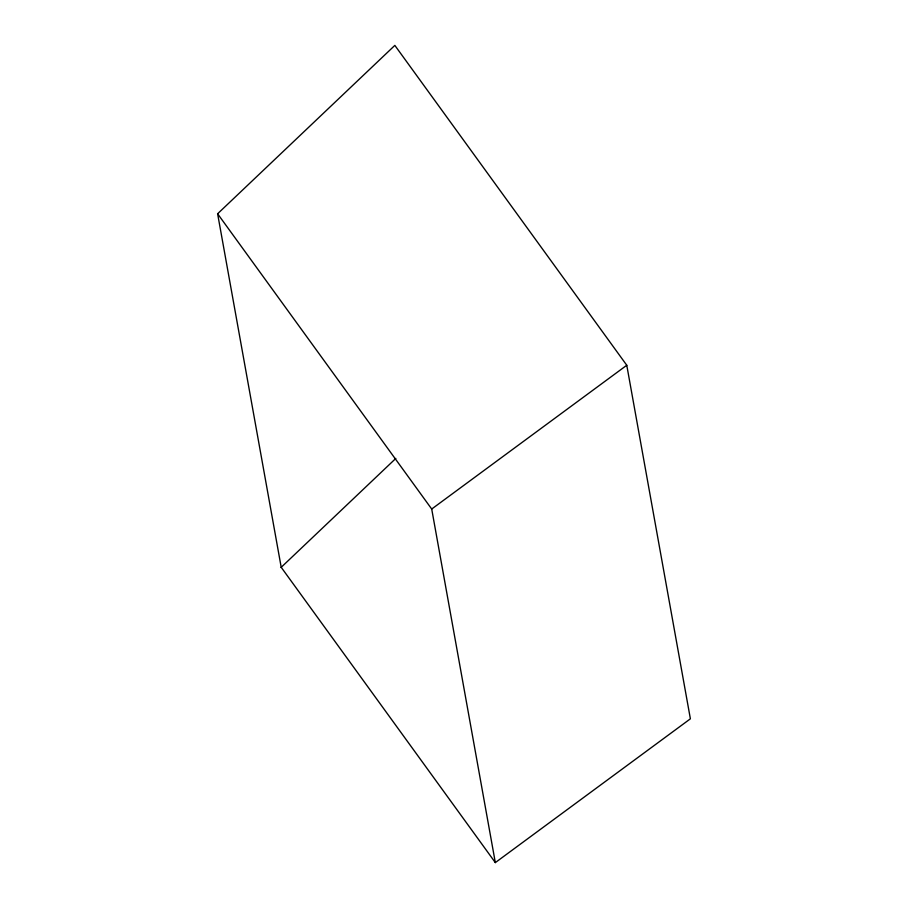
<?xml version="1.0" encoding="UTF-8"?>
<svg xmlns="http://www.w3.org/2000/svg" width="908" height="908" viewBox="0 0 908 908"><rect width="100%" height="100%" fill="white"/><g stroke="black" fill="none" stroke-linecap="round" stroke-linejoin="round"><path stroke-width="1.36" d="M281.026 567.477L395.831 458.415M217.614 213.766L394.844 45.4L626.77 365.254L690.386 718.818L495.325 862.6L281.208 567.296L217.614 213.766L431.709 509.036L495.325 862.6M431.709 509.036L626.77 365.254"/></g></svg>
